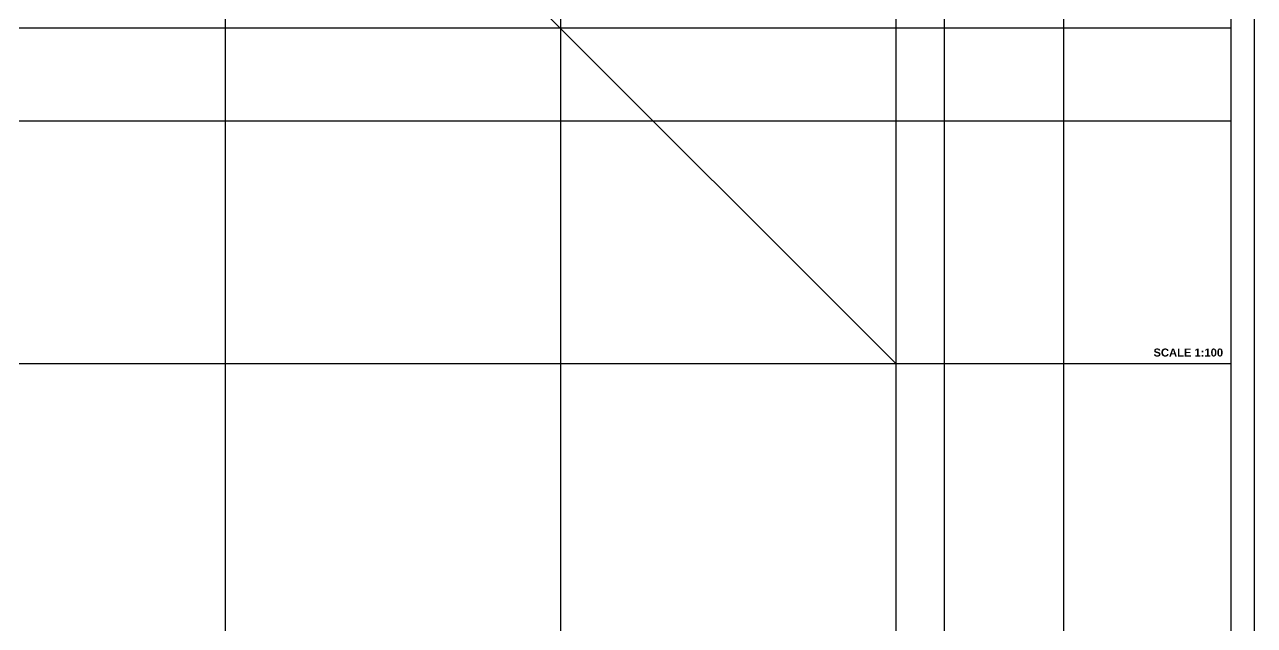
# Model space of a CAD drawing. Header units: millimetres. Extents: x 551 to 27551, y 6116 to 15116.
# Drawn here: x 22173 to 27551, y 9470 to 12096 of the extents above; entities that cross this region are included whole.
import ezdxf

# ---------------------------------------------------------------- set-up
doc = ezdxf.new("R2010")
doc.units = ezdxf.units.MM
doc.layers.add('LAYOUT', color=83, linetype='Continuous', plot=False)
doc.layers.add('TEXTS', color=210, linetype='Continuous', lineweight=9)
doc.styles.get("Standard").update_dxf_attribs({"font": 'arial.ttf'})

msp = doc.modelspace()

# ---------------------------------------------------------------- linework, layer by layer
at = {"layer": 'LAYOUT'}
for p, q in [((21582.46, 15014.575), (25982.46, 10614.575)), ((23049.126, 15014.575), (23049.126, 6214.575)), ((24515.793, 15014.575), (24515.793, 6214.575)), ((25982.46, 15014.575), (25982.46, 6214.575)), ((26194.077, 15014.575), (26194.077, 6214.575)), ((26715.793, 15014.575), (26715.793, 6214.575)), ((27449.126, 6214.575), (27449.126, 15014.575)), ((18649.126, 12081.241), (27449.126, 12081.241)), ((18649.126, 11674.75), (27449.126, 11674.75)), ((9550.723, 10614.575), (27449.126, 10614.575))]:
    msp.add_line(p, q, dxfattribs=at)
msp.add_lwpolyline([(27550.723, 15115.853), (18550.723, 15115.853), (18550.723, 6115.853), (27550.723, 6115.853)], close=True, dxfattribs=at)

# ---------------------------------------------------------------- texts
at = {"layer": 'TEXTS', "insert": (27109.441, 10680.002), "char_height": 35, "width": 1251.3724, "attachment_point": 1}
msp.add_mtext('\\pxql;{\\fArial|b1|i0|c0|p34;SCALE 1:100}', dxfattribs=at)

doc.saveas('drawing.dxf')
